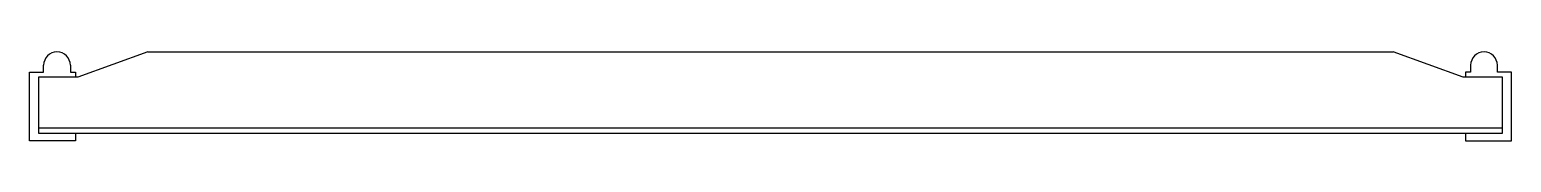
# Model space of a CAD drawing. Header units: millimetres. Extents: x -6 to 1158, y -30 to 40.
import ezdxf

# ---------------------------------------------------------------- set-up
doc = ezdxf.new("R2010")
doc.units = ezdxf.units.MM
doc.layers.add('KwikScaf 3D', color=7, linetype='Continuous')
doc.layers.add('KwikScaf Matrix', color=7, linetype='Continuous')

# ---------------------------------------------------------------- blocks, each defined once
blk = doc.blocks.new('109212xz')
at = {"layer": 'KwikScaf Matrix', "color": 0, "extrusion": (0, 1, -1.83691e-16)}
for p, q in [((86.5, 40), (31.5, 20)), ((86.5, 40), (1065.5, 40)), ((1120.5, 20), (1065.5, 40)), ((-6.5, -30), (-6.5, 24)), ((-6.5, 24), (4.5, 24)), ((4.5, 24), (4.5, 29.5)), ((25.5, 29.5), (25.5, 24)), ((25.5, 24), (29.5, 24)), ((29.5, 24), (29.5, 20)), ((1122.5, 24), (1122.5, 20)), ((1126.5, 24), (1122.5, 24)), ((1126.5, 29.5), (1126.5, 24)), ((1147.5, 24), (1147.5, 29.5)), ((1158.5, 24), (1147.5, 24)), ((1158.5, -30), (1158.5, 24)), ((31.5, 20), (0.5, 20)), ((0.5, 20), (0.5, -20)), ((1151.5, 20), (1120.5, 20)), ((1151.5, -20), (1151.5, 20)), ((0.5, -20), (1151.5, -20)), ((0.5, -20), (0.5, -24)), ((1151.5, -24), (1151.5, -20)), ((29.5, -30), (-6.5, -30)), ((0.5, -24), (1151.5, -24)), ((29.5, -24), (29.5, -30)), ((1122.5, -24), (1122.5, -30)), ((1122.5, -30), (1158.5, -30))]:
    blk.add_line(p, q, dxfattribs=at)
at = {"layer": 'KwikScaf Matrix', "color": 0}
for centre in [(15, 29.5), (1137, 29.5)]:
    blk.add_arc(centre, 10.5, 360, 180, dxfattribs=at)

msp = doc.modelspace()

# ---------------------------------------------------------------- block references
at = {"layer": 'KwikScaf 3D'}
msp.add_blockref('109212xz', (0, 0), dxfattribs=at)

doc.saveas('drawing.dxf')
